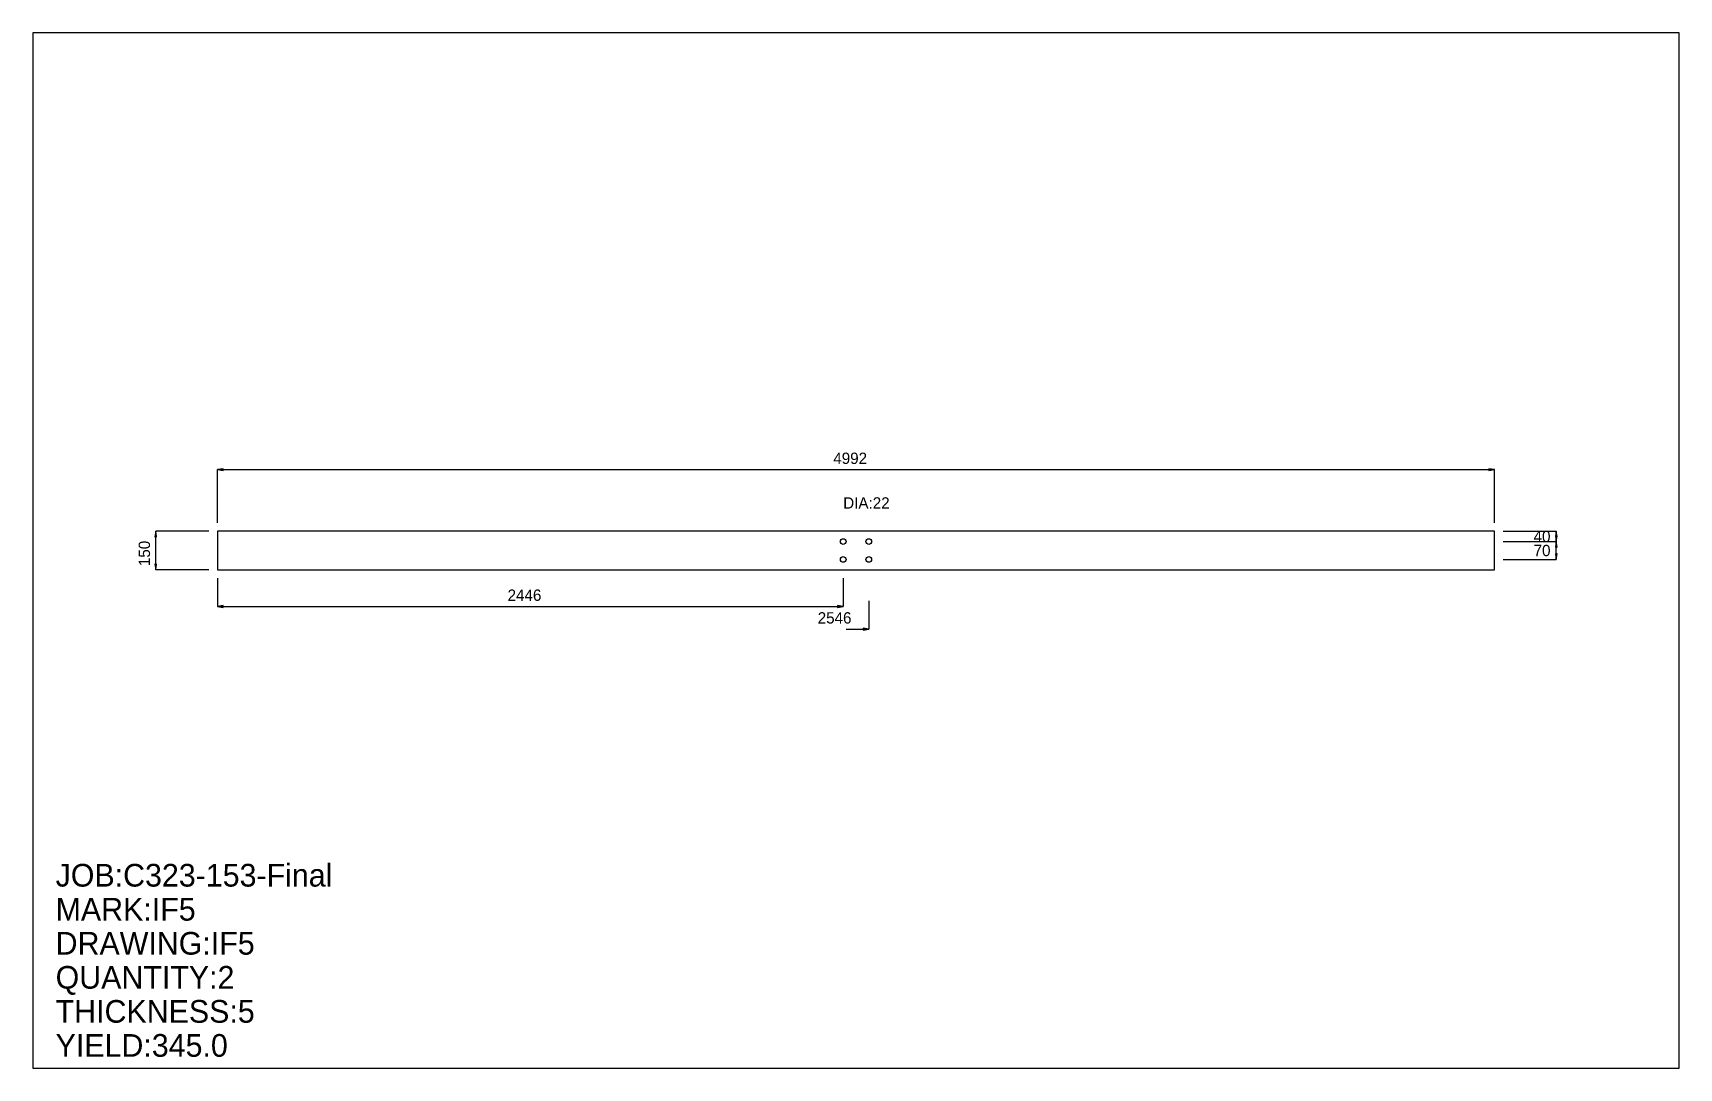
# Model space of a CAD drawing. Extents: x 0 to 6434, y 0 to 4049.
import ezdxf

# ---------------------------------------------------------------- set-up
doc = ezdxf.new("R2010")
doc.units = 0
doc.header["$LTSCALE"] = 0.125
for name, color, linetype in [('2', 7, 'CONTINUOUS'), ('3', 1, 'CONTINUOUS'), ('4', 1, 'CONTINUOUS'), ('5', 7, 'CONTINUOUS'), ('6', 4, 'CONTINUOUS')]:
    doc.layers.add(name, color=color, linetype=linetype)

# ---------------------------------------------------------------- blocks, each defined once
blk = doc.blocks.new('ARROW')
at = {"layer": '2', "linetype": 'CONTINUOUS'}
for p, q in [((0, 0), (-1, 0.166667)), ((-1, 0.166667), (-1, -0.166667)), ((-1, -0.166667), (0, 0))]:
    blk.add_line(p, q, dxfattribs=at)
blk = doc.blocks.new('PLATE')
at = {"layer": '3', "linetype": 'CONTINUOUS'}
for p, q in [((0, 0), (0, -150)), ((4991.813, 0), (0, 0)), ((4991.813, -150), (4991.813, 0)), ((0, -150), (4991.813, -150))]:
    blk.add_line(p, q, dxfattribs=at)
at = {"layer": '4', "linetype": 'CONTINUOUS'}
for centre in [(2445.9241, -40), (2545.9241, -40), (2445.9241, -110), (2545.9241, -110)]:
    blk.add_circle(centre, 11, dxfattribs=at)
at = {"layer": '5', "linetype": 'CONTINUOUS'}
for p, q in [((-0.1, -75), (0.1, -75)), ((0, -75.099998), (0, -74.900002))]:
    blk.add_line(p, q, dxfattribs=at)
blk.add_circle((0, -75), 0.1, dxfattribs=at)
at = {"layer": '6', "linetype": 'CONTINUOUS'}
for p, q in [((0, 33.278755), (0, 241.27097)), ((0, 241.22096), (4991.813, 241.22096)), ((4991.813, 33.278755), (4991.813, 241.27097)), ((-33.278744, 0.000003), (-241.27097, 0.000018)), ((-241.22096, -149.99998), (-241.22096, 0.000018)), ((5025.0918, -0.000003), (5233.084, -0.000018)), ((5025.0918, -40.000004), (5233.084, -40.000019)), ((5025.0918, -40.000004), (5233.084, -40.000019)), ((5233.0342, -40.000019), (5233.0342, -0.000018)), ((5233.0342, -110.00002), (5233.0342, -40.000019)), ((5025.0918, -110), (5233.084, -110.00002)), ((-33.278755, -150), (-241.27097, -149.99998)), ((0, -183.27875), (0, -294.20795)), ((2445.9241, -183.27875), (2445.9241, -294.20795)), ((0, -294.15796), (2445.9241, -294.15796)), ((2545.9241, -272.02209), (2545.9241, -382.95129)), ((2457.1807, -382.90131), (2545.9241, -382.90131))]:
    blk.add_line(p, q, dxfattribs=at)
at = {"layer": '6', "xscale": 22.185835, "yscale": 22.185835, "zscale": 22.185835}
for p, rotation in [((0, 241.22096), 180), ((-241.22096, 0.000018), 90), ((5233.0342, -0.000018), 90), ((5233.0342, -40.000019), 270), ((5233.0342, -40.000019), 90), ((-241.22096, -149.99998), 270), ((5233.0342, -110.00002), 270), ((0, -294.15796), 180)]:
    blk.add_blockref('ARROW', p, dxfattribs=dict(at, rotation=rotation))
for p in [(4991.813, 241.22096), (2445.9241, -294.15796), (2545.9241, -382.90131)]:
    blk.add_blockref('ARROW', p, dxfattribs=at)
at = {"layer": '5'}
blk.add_text('ZERO', height=0.015, dxfattribs=at).set_placement((0, -75))
at = {"layer": '6'}
for s, p in [('4992', (2407.1631, 263.4068)), ('DIA:22', (2445.9241, 88.74334)), ('40', (5144.291, -42.185848)), ('70', (5144.291, -97.185844)), ('2446', (1134.2188, -271.97214)), ('2546', (2346.2515, -360.71548))]:
    blk.add_text(s, height=44.372, dxfattribs=at).set_placement(p)
blk.add_text('150', height=44.372, rotation=90, dxfattribs=at).set_placement((-263.4068, -136.01103))

msp = doc.modelspace()

# ---------------------------------------------------------------- linework, layer by layer
at = {"layer": '5', "linetype": 'CONTINUOUS'}
for p, q in [((6433.8931, 4048.915), (0, 4048.915)), ((0, 4048.915), (0, 0)), ((6433.8931, 0), (6433.8931, 4048.915)), ((0, 0), (6433.8931, 0))]:
    msp.add_line(p, q, dxfattribs=at)

# ---------------------------------------------------------------- block references
at = {"layer": '2'}
msp.add_blockref('PLATE', (721.04004, 2099.4575), dxfattribs=at)

# ---------------------------------------------------------------- texts
at = {"layer": '5'}
for s, p in [('JOB:C323-153-Final', (88.74334, 709.94672)), ('MARK:IF5', (88.74334, 576.83173)), ('DRAWING:IF5', (88.74334, 443.71671)), ('QUANTITY:2', (88.74334, 310.60168)), ('THICKNESS:5', (88.74334, 177.48668)), ('YIELD:345.0', (88.74334, 44.37167))]:
    msp.add_text(s, height=88.743, dxfattribs=at).set_placement(p)

doc.saveas('drawing.dxf')
